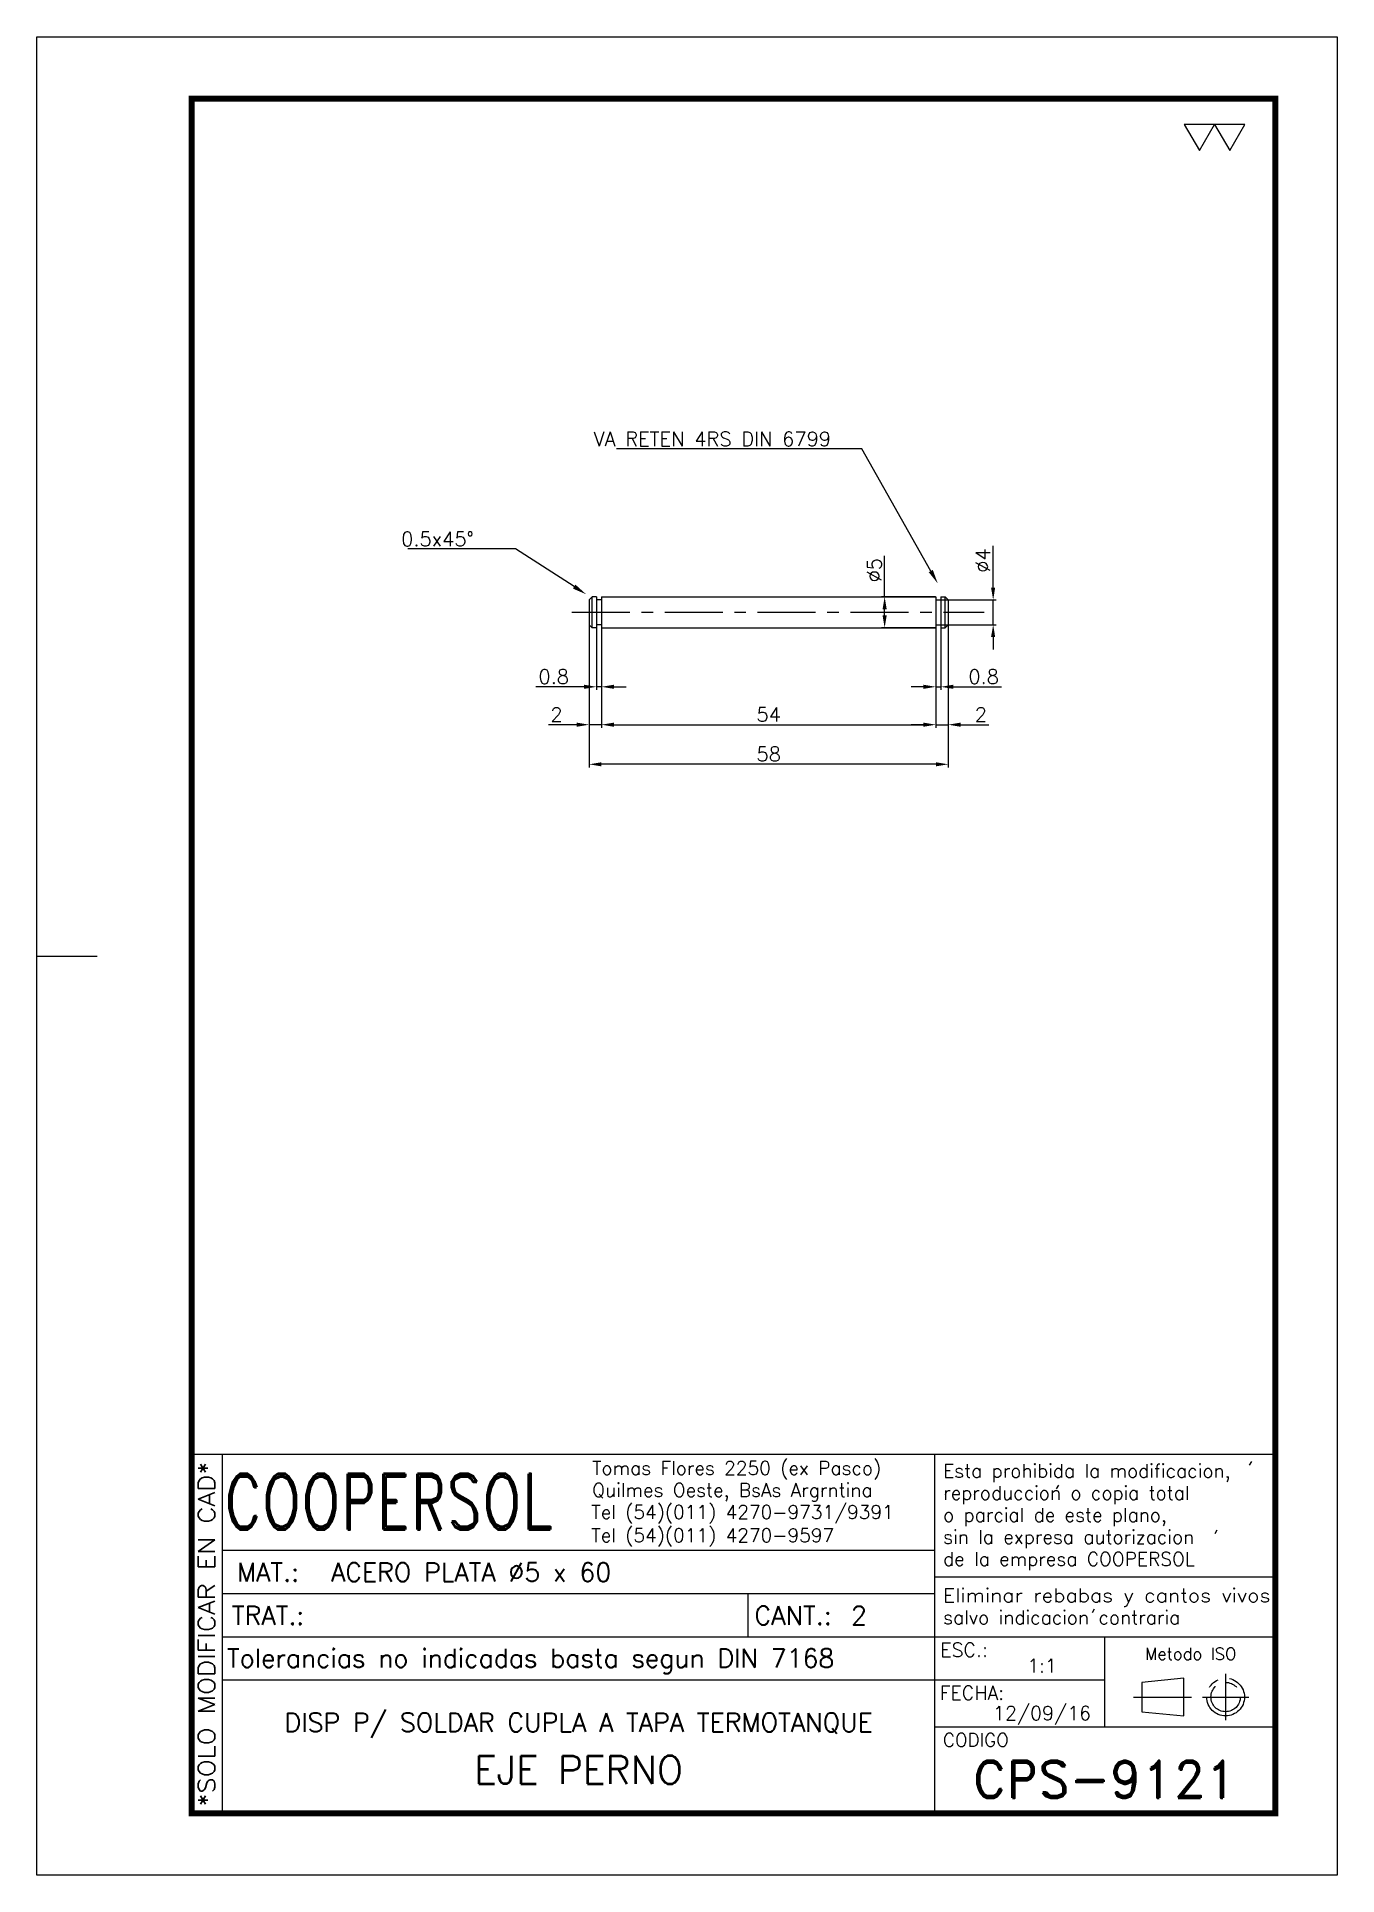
# Model space of a CAD drawing. Extents: x 0 to 210, y 0 to 297.
import ezdxf
from ezdxf import colors
from ezdxf.entities.mleader import LeaderData, LeaderLine
from ezdxf.enums import TextEntityAlignment as Align
from ezdxf.math import Vec2, Vec3

# ---------------------------------------------------------------- set-up
doc = ezdxf.new("R2010")
doc.units = 0
doc.header["$LTSCALE"] = 7.5
doc.header["$MEASUREMENT"] = 0
doc.linetypes.add('CENTER', pattern=[2, 1.25, -0.25, 0.25, -0.25])
doc.layers.get('0').update_dxf_attribs({"linetype": 'CONTINUOUS'})
doc.layers.get('DEFPOINTS').update_dxf_attribs({"linetype": 'CONTINUOUS'})
for name, color, linetype in [('1', 1, 'CENTER'), ('CL', 1, 'CENTER'), ('CO', 3, 'CONTINUOUS')]:
    doc.layers.add(name, color=color, linetype=linetype)
doc.styles.add('ROMAND', font='ROMAND')
doc.styles.add('ROMANS', font='ROMANS.SHX')
doc.dimstyles.new('1', dxfattribs={"dimtxt": 2.3, "dimasz": 2, "dimexe": 0.5, "dimexo": 0.0625, "dimgap": 0.5, "dimtad": 1, "dimdec": 4, "dimdsep": 46, "dimtxsty": 'ROMANS', "dimcen": -2, "dimclrt": 7, "dimadec": 0, "dimazin": 0, "dimtfac": 0.869565, "dimtdec": 4, "dimtmove": 0, "dimatfit": 3, "dimfxl": 1, "dimtolj": 1, "dimarcsym": 0})

# ---------------------------------------------------------------- blocks, each defined once
blk = doc.blocks.new('A4G')
blk.add_line((0, 148.5), (9.75, 148.5))
blk.add_lwpolyline([(0, 297), (210, 297), (210, 0), (0, 0)], close=True)
at = {"const_width": 1}
blk.add_lwpolyline([(25, 287), (200, 287), (200, 10), (25, 10)], close=True, dxfattribs=at)
blk = doc.blocks.new('*D2')
at = {"layer": 'CO', "color": 0, "lineweight": -2}
for p, q in [((91.19, 201.46), (91.19, 185.37)), ((145.19, 201.46), (145.19, 185.37)), ((93.19, 185.87), (143.19, 185.87))]:
    blk.add_line(p, q, dxfattribs=at)
at = {"layer": 'CO', "color": 0}
for points in [[(93.19, 186.2), (93.19, 185.53), (91.19, 185.87)], [(143.19, 186.2), (143.19, 185.53), (145.19, 185.87)]]:
    blk.add_solid(points, dxfattribs=at)
at = {"layer": 'DEFPOINTS', "color": 0}
for p in [(91.19, 201.52), (145.19, 201.52), (145.19, 185.87)]:
    blk.add_point(p, dxfattribs=at)
at = {"layer": 'CO', "color": 7, "insert": (118.19, 187.52), "char_height": 2.3, "attachment_point": 5, "style": 'ROMANS'}
blk.add_mtext('\\A1;54', dxfattribs=at)
blk = doc.blocks.new('*D3')
at = {"layer": 'CO', "color": 0, "lineweight": -2}
for p, q in [((90.39, 201.46), (90.39, 191.49)), ((91.19, 201.46), (91.19, 191.49)), ((88.39, 191.99), (80.57, 191.99)), ((91.19, 191.99), (90.39, 191.99)), ((93.19, 191.99), (95.19, 191.99))]:
    blk.add_line(p, q, dxfattribs=at)
at = {"layer": 'CO', "color": 0}
for points in [[(88.39, 192.32), (88.39, 191.66), (90.39, 191.99)], [(93.19, 192.32), (93.19, 191.66), (91.19, 191.99)]]:
    blk.add_solid(points, dxfattribs=at)
at = {"layer": 'DEFPOINTS', "color": 0}
for p in [(90.39, 201.52), (91.19, 201.52), (90.39, 191.99)]:
    blk.add_point(p, dxfattribs=at)
at = {"layer": 'CO', "color": 7, "insert": (83.48, 193.64), "char_height": 2.3, "attachment_point": 5, "style": 'ROMANS'}
blk.add_mtext('\\A1;0.8', dxfattribs=at)
blk = doc.blocks.new('*D4')
at = {"layer": 'CO', "color": 0, "lineweight": -2}
for p, q in [((145.19, 201.46), (145.19, 191.49)), ((145.99, 201.46), (145.99, 191.49)), ((143.19, 191.99), (141.19, 191.99)), ((145.19, 191.99), (145.99, 191.99)), ((147.99, 191.99), (155.81, 191.99))]:
    blk.add_line(p, q, dxfattribs=at)
at = {"layer": 'CO', "color": 0}
for points in [[(143.19, 192.32), (143.19, 191.66), (145.19, 191.99)], [(147.99, 192.32), (147.99, 191.66), (145.99, 191.99)]]:
    blk.add_solid(points, dxfattribs=at)
at = {"layer": 'DEFPOINTS', "color": 0}
for p in [(145.19, 201.52), (145.99, 201.52), (145.99, 191.99)]:
    blk.add_point(p, dxfattribs=at)
at = {"layer": 'CO', "color": 7, "insert": (152.9, 193.64), "char_height": 2.3, "attachment_point": 5, "style": 'ROMANS'}
blk.add_mtext('\\A1;0.8', dxfattribs=at)
blk = doc.blocks.new('*D5')
at = {"layer": 'CO', "color": 0, "lineweight": -2}
for p, q in [((89.19, 201.96), (89.19, 185.37)), ((91.19, 201.46), (91.19, 185.37)), ((87.19, 185.87), (82.66, 185.87)), ((91.19, 185.87), (89.19, 185.87)), ((93.19, 185.87), (95.19, 185.87))]:
    blk.add_line(p, q, dxfattribs=at)
at = {"layer": 'CO', "color": 0}
for points in [[(87.19, 186.2), (87.19, 185.53), (89.19, 185.87)], [(93.19, 186.2), (93.19, 185.53), (91.19, 185.87)]]:
    blk.add_solid(points, dxfattribs=at)
at = {"layer": 'DEFPOINTS', "color": 0}
for p in [(89.19, 202.02), (91.19, 201.52), (89.19, 185.87)]:
    blk.add_point(p, dxfattribs=at)
at = {"layer": 'CO', "color": 7, "insert": (83.93, 187.52), "char_height": 2.3, "attachment_point": 5, "style": 'ROMANS'}
blk.add_mtext('\\A1;2', dxfattribs=at)
blk = doc.blocks.new('*D6')
at = {"layer": 'CO', "color": 0, "lineweight": -2}
for p, q in [((147.19, 201.96), (147.19, 185.37)), ((145.19, 201.46), (145.19, 185.37)), ((143.19, 185.87), (141.19, 185.87)), ((145.19, 185.87), (147.19, 185.87)), ((149.19, 185.87), (153.73, 185.87))]:
    blk.add_line(p, q, dxfattribs=at)
at = {"layer": 'CO', "color": 0}
for points in [[(143.19, 186.2), (143.19, 185.53), (145.19, 185.87)], [(149.19, 186.2), (149.19, 185.53), (147.19, 185.87)]]:
    blk.add_solid(points, dxfattribs=at)
at = {"layer": 'DEFPOINTS', "color": 0}
for p in [(147.19, 202.02), (145.19, 201.52), (147.19, 185.87)]:
    blk.add_point(p, dxfattribs=at)
at = {"layer": 'CO', "color": 7, "insert": (152.46, 187.52), "char_height": 2.3, "attachment_point": 5, "style": 'ROMANS'}
blk.add_mtext('\\A1;2', dxfattribs=at)
blk = doc.blocks.new('*D7')
at = {"layer": 'CO', "color": 0, "lineweight": -2}
for p, q in [((89.19, 201.96), (89.19, 178.97)), ((147.19, 201.96), (147.19, 178.97)), ((145.19, 179.47), (91.19, 179.47))]:
    blk.add_line(p, q, dxfattribs=at)
at = {"layer": 'CO', "color": 0}
for points in [[(91.19, 179.8), (91.19, 179.14), (89.19, 179.47)], [(145.19, 179.8), (145.19, 179.14), (147.19, 179.47)]]:
    blk.add_solid(points, dxfattribs=at)
at = {"layer": 'DEFPOINTS', "color": 0}
for p in [(89.19, 202.02), (147.19, 202.02), (89.19, 179.47)]:
    blk.add_point(p, dxfattribs=at)
at = {"layer": 'CO', "color": 7, "insert": (118.19, 181.12), "char_height": 2.3, "attachment_point": 5, "style": 'ROMANS'}
blk.add_mtext('\\A1;58', dxfattribs=at)
blk = doc.blocks.new('*D8')
at = {"layer": 'CO', "color": 0, "lineweight": -2}
for p, q in [((136.92, 206.52), (136.92, 213.14)), ((145.13, 206.52), (136.42, 206.52)), ((136.92, 203.52), (136.92, 204.52)), ((145.13, 201.52), (136.42, 201.52))]:
    blk.add_line(p, q, dxfattribs=at)
at = {"layer": 'CO', "color": 0}
for points in [[(136.58, 204.52), (137.25, 204.52), (136.92, 206.52)], [(136.58, 203.52), (137.25, 203.52), (136.92, 201.52)]]:
    blk.add_solid(points, dxfattribs=at)
at = {"layer": 'DEFPOINTS', "color": 0}
for p in [(136.92, 206.52), (145.19, 206.52), (145.19, 201.52)]:
    blk.add_point(p, dxfattribs=at)
at = {"layer": 'CO', "color": 7, "insert": (135.27, 210.83), "char_height": 2.3, "attachment_point": 5, "rotation": 90, "style": 'ROMANS'}
blk.add_mtext('\\A1;%%C5', dxfattribs=at)
blk = doc.blocks.new('*D9')
at = {"layer": 'CO', "color": 0, "lineweight": -2}
for p, q in [((154.44, 208.02), (154.44, 214.75)), ((146.05, 206.02), (154.94, 206.02)), ((154.44, 202.02), (154.44, 206.02)), ((146.05, 202.02), (154.94, 202.02)), ((154.44, 200.02), (154.44, 198.02))]:
    blk.add_line(p, q, dxfattribs=at)
at = {"layer": 'CO', "color": 0}
for points in [[(154.1, 208.02), (154.77, 208.02), (154.44, 206.02)], [(154.1, 200.02), (154.77, 200.02), (154.44, 202.02)]]:
    blk.add_solid(points, dxfattribs=at)
at = {"layer": 'DEFPOINTS', "color": 0}
for p in [(145.99, 206.02), (154.44, 206.02), (145.99, 202.02)]:
    blk.add_point(p, dxfattribs=at)
at = {"layer": 'CO', "color": 7, "insert": (152.79, 212.38), "char_height": 2.3, "attachment_point": 5, "rotation": 90, "style": 'ROMANS'}
blk.add_mtext('\\A1;%%C4', dxfattribs=at)
blk = doc.blocks.new('COOPERSOLROT-02')
for p, q in [((0, 58), (175, 58)), ((0, 0), (0, 58)), ((5, 0), (5, 58)), ((120, 0), (120, 58)), ((175, 0), (175, 58)), ((5, 42.5), (120, 42.5)), ((120, 38.19), (175, 38.19)), ((5, 35.5), (120, 35.5)), ((89.89, 28.5), (89.89, 35.5)), ((5, 28.5), (175, 28.5)), ((147.5, 14), (147.5, 28.5)), ((147.5, 21.5), (5, 21.5)), ((120, 14), (175, 14)), ((0, 0), (175, 0))]:
    blk.add_line(p, q)
at = {"color": 1, "linetype": 'CENTER'}
blk.add_line((166.98, 22.51), (166.98, 15.06), dxfattribs=at)
for points in [[(152.09, 18.79), (161.93, 18.79)], [(163.26, 18.79), (170.71, 18.79)]]:
    blk.add_lwpolyline(points, dxfattribs=at)
at = {"layer": '1'}
for points in [[(170.85, 56.26), (171.21, 56.85)], [(139.66, 52.43), (140.02, 53.02)], [(165.28, 45.22), (165.64, 45.81)], [(145.46, 32.42), (145.82, 33.01)]]:
    blk.add_lwpolyline(points, dxfattribs=at)
blk.add_lwpolyline([(160.25, 18.79), (160.25, 21.83), (153.47, 21.16), (153.47, 16.41), (160.25, 15.74)], close=True, dxfattribs=at)
for radius in [3.05, 2.37]:
    blk.add_circle((166.98, 18.79), radius, dxfattribs=at)
at = {"style": 'ROMANS', "width": 0.996387}
blk.add_text('*SOLO MODIFICAR EN CAD*', height=2.7, rotation=90, dxfattribs=at).set_placement((3.77, 1.09), (3.77, 56.81), align=Align.FIT)
at = {"style": 'ROMAND', "width": 0.75}
blk.add_text('COOPERSOL', height=9, dxfattribs=at).set_placement((5.26, 45.85))
at = {"style": 'ROMANS'}
for s, p in [('MAT.:', (7.32, 37.47)), ('TRAT.:', (6.5, 30.47)), ('CANT.:', (90.89, 30.47)), ('Tolerancias no indicadas basta segun DIN 7168', (5.7, 23.56))]:
    blk.add_text(s, height=3, dxfattribs=at).set_placement(p)
for tag, height, style, p in [('CONJUNTO', 2.3, 'ROMANS', (62.5, 17.5)), ('SUBCONJUNTO', 3, 'ROMANS', (62.5, 11.5)), ('DENOMINACION', 4.5, 'ROMANS', (62.5, 4.75)), ('COD-PLA', 6, 'ROMAND', (147.5, 5.5))]:
    blk.add_attdef(tag, text='', height=height, dxfattribs=dict(style=style)).set_placement(p, align=Align.MIDDLE)
at = {"layer": '1', "style": 'ROMANS'}
for s, height, p in [('Tomas Flores 2250 (ex Pasco)', 2.2, (64.69, 54.68)), ('Esta prohibida la modificacion,', 2.2, (121.36, 54.23)), ('Quilmes Oeste, BsAs Argrntina', 2.2, (64.69, 51.12)), ('reproduccion o copia total', 2.2, (121.36, 50.67)), ('Tel (54)(011) 4270-9731/9391', 2.2, (64.55, 47.56)), ('o parcial de este plano,', 2.2, (121.36, 47.11)), ('Tel (54)(011) 4270-9597', 2.2, (64.55, 43.83)), ('sin la expresa autorizacion ', 2.2, (121.36, 43.55)), ('de la empresa COOPERSOL', 2.2, (121.36, 39.99)), ('salvo indicacion contraria', 2.2, (121.36, 30.54)), ('ESC.:', 2.25, (120.89, 25.29)), ('FECHA:', 2.25, (120.81, 18.36)), ('CODIGO', 2.16, (121.33, 10.78))]:
    blk.add_text(s, height=height, dxfattribs=at).set_placement(p)
at = {"layer": '1', "style": 'ROMANS', "width": 0.96139}
blk.add_text('Eliminar rebabas y cantos vivos', height=2.2, dxfattribs=at).set_placement((121.34, 34.1), (174.21, 34.1), align=Align.FIT)
at = {"layer": '1', "style": 'ROMANS'}
blk.add_text('Metodo ISO', height=1.948, dxfattribs=at).set_placement((161.34, 25.77), align=Align.MIDDLE)
for tag, p in [('MAT', (22.51, 37.47)), ('TRAT', (22.51, 30.47)), ('CANT', (106.49, 30.47))]:
    blk.add_attdef(tag, p, '', height=3, dxfattribs=at)
for tag, p in [('ESC', (137.33, 22.73)), ('FECHA', (137.33, 15.06))]:
    blk.add_attdef(tag, text='', height=2.25, dxfattribs=at).set_placement(p, align=Align.CENTER)

msp = doc.modelspace()

# ---------------------------------------------------------------- linework, layer by layer
for p, q in [((89.69231, 206.52261), (89.19231, 206.02261)), ((89.19231, 206.02261), (89.19231, 202.02261)), ((90.39231, 206.52261), (89.69231, 206.52261)), ((89.69231, 201.52261), (89.69231, 206.52261)), ((90.39231, 206.52261), (90.39231, 201.52261)), ((91.19231, 206.02261), (90.39231, 206.02261)), ((91.19231, 206.52261), (91.19231, 201.52261)), ((91.19231, 206.52261), (145.19231, 206.52261)), ((145.19231, 206.52261), (145.19231, 201.52261)), ((145.19231, 206.02261), (145.99231, 206.02261)), ((145.99231, 206.52261), (145.99231, 201.52261)), ((145.99231, 206.52261), (146.69231, 206.52261)), ((146.69231, 206.52261), (147.19231, 206.02261)), ((146.69231, 201.52261), (146.69231, 206.52261)), ((147.19231, 206.02261), (147.19231, 202.02261)), ((89.19231, 202.02261), (89.69231, 201.52261)), ((91.19231, 202.02261), (90.39231, 202.02261)), ((145.19231, 202.02261), (145.99231, 202.02261)), ((147.19231, 202.02261), (146.69231, 201.52261)), ((90.39231, 201.52261), (89.69231, 201.52261)), ((91.19231, 201.52261), (145.19231, 201.52261)), ((145.99231, 201.52261), (146.69231, 201.52261))]:
    msp.add_line(p, q)
at = {"layer": 'CL'}
msp.add_line((86.3986, 204.02261), (152.97373, 204.02261), dxfattribs=at)
at = {"layer": 'CO'}
for points in [[(187.74912, 278.60654), (190.19327, 282.83994), (185.30497, 282.83994)], [(192.63743, 278.60654), (195.08158, 282.83994), (190.19327, 282.83994)]]:
    msp.add_lwpolyline(points, close=True, dxfattribs=at)

# ---------------------------------------------------------------- block references
msp.add_blockref('A4G', (0, 0))
ref = msp.add_blockref('COOPERSOLROT-02', (25, 10))
ref.add_attrib('COD-PLA', 'CPS-9121', dxfattribs={"height": 6, "style": 'ROMAND'}).set_placement((172.5, 15.5), align=Align.MIDDLE)
ref.add_attrib('FECHA', '12/09/16', dxfattribs={"layer": '1', "height": 2.25, "style": 'ROMANS'}).set_placement((162.33468, 25.061), align=Align.CENTER)
ref.add_attrib('MAT', 'ACERO PLATA %%C5 x 60', (47.50529, 47.46815), dxfattribs={"layer": '1', "height": 3, "style": 'ROMANS'})
ref.add_attrib('ESC', '1:1', dxfattribs={"layer": '1', "height": 2.25, "style": 'ROMANS'}).set_placement((162.33468, 32.72855), align=Align.CENTER)
ref.add_attrib('CANT', '2', (131.49059, 40.46815), dxfattribs={"layer": '1', "height": 3, "style": 'ROMANS'})
ref.add_attrib('DENOMINACION', 'EJE PERNO', dxfattribs={"height": 4.5, "style": 'ROMANS'}).set_placement((87.5, 17.03781), align=Align.MIDDLE)
ref.add_attrib('SUBCONJUNTO', 'DISP P/ SOLDAR CUPLA A TAPA TERMOTANQUE', dxfattribs={"height": 3, "style": 'ROMANS'}).set_placement((87.5, 24.47785), align=Align.MIDDLE)

# ---------------------------------------------------------------- dimensions: what is measured, and where the dimension line sits
dim = msp.add_linear_dim(base=(154.43755, 206.02261), p1=(145.99231, 202.02261), p2=(145.99231, 206.02261), angle=90, text='%%C<>', dimstyle='1', dxfattribs=at)
dim.commit()
dim.dimension.update_dxf_attribs({"geometry": '*D9', "text_midpoint": (152.78755, 212.38452)})
dim = msp.add_linear_dim(base=(136.91608, 206.52261), p1=(145.19231, 201.52261), p2=(145.19231, 206.52261), angle=90, text='%%C<>', dimstyle='1', dxfattribs=at)
dim.commit()
dim.dimension.update_dxf_attribs({"geometry": '*D8', "text_midpoint": (136.91608, 210.82976), "dimtype": 160})
for base, p1, p2, picture, middle in [((89.19231, 185.86747), (91.19231, 201.52261), (89.19231, 202.02261), '*D5', (83.92564, 187.51747)), ((89.19231, 179.47022), (147.19231, 202.02261), (89.19231, 202.02261), '*D7', (118.19231, 181.12022)), ((147.19231, 185.86747), (145.19231, 201.52261), (147.19231, 202.02261), '*D6', (152.45897, 187.51747)), ((90.39231, 191.98932), (91.19231, 201.52261), (90.39231, 201.52261), '*D3', (83.48278, 193.63932)), ((145.19231, 185.86747), (91.19231, 201.52261), (145.19231, 201.52261), '*D2', (118.19231, 187.51747)), ((145.99231, 191.98932), (145.19231, 201.52261), (145.99231, 201.52261), '*D4', (152.90183, 193.63932))]:
    dim = msp.add_linear_dim(base=base, p1=p1, p2=p2, dimstyle='1', dxfattribs=at)
    dim.commit()
    dim.dimension.update_dxf_attribs({"geometry": picture, "text_midpoint": middle})

# ---------------------------------------------------------------- leaders
ml = msp.add_multileader_mtext('Standard', dxfattribs=at)
ml.set_content('VA RETEN 4RS DIN 6799', color=7, style='ROMANS')
ml.set_leader_properties(color=256, linetype='ByLayer', lineweight=-1)
ml.build(insert=Vec2(0, 0))
ml.multileader.update_dxf_attribs({"text_left_attachment_type": 6, "text_right_attachment_type": 5, "dogleg_length": 4, "arrow_head_size": 2.3})
ctx = ml.context
ctx.base_point, ctx.char_height, ctx.arrow_head_size, ctx.landing_gap_size, ctx.plane_origin = Vec3(83.0053, 230.42236), 2.3, 2.3, 1, Vec3(145.49365, 208.68515)
ctx.left_attachment, ctx.right_attachment, ctx.text_align_type = 6, 5, 2
notes = []
notes.append((ctx, [(0, (1, 1, 0), (133.25292, 230.42236), (-1, 0), 4, [(0, [(145.49365, 208.68515)], 0, [])])]))
ctx.mtext.insert, ctx.mtext.alignment, ctx.mtext.flow_direction = Vec3(128.25292, 233.18236), 3, 5
ml = msp.add_multileader_mtext('Standard', dxfattribs=at)
ml.set_content('0.5x45%%D', color=7, style='ROMANS')
ml.set_leader_properties(color=256, linetype='ByLayer', lineweight=-1)
ml.build(insert=Vec2(0, 0))
ml.multileader.update_dxf_attribs({"text_left_attachment_type": 6, "text_right_attachment_type": 5, "dogleg_length": 4, "arrow_head_size": 2.3})
ctx = ml.context
ctx.base_point, ctx.char_height, ctx.arrow_head_size, ctx.landing_gap_size, ctx.plane_origin = Vec3(57.63948, 214.25279), 2.3, 2.3, 1, Vec3(88.71614, 206.93065)
ctx.left_attachment, ctx.right_attachment, ctx.text_align_type = 6, 5, 2
notes.append((ctx, [(0, (1, 1, 0), (75.57758, 214.25279), (-1, 0), 4, [(0, [(88.71614, 206.93065), (77.32564, 214.25279)], 0, [])])]))
ctx.mtext.insert, ctx.mtext.alignment, ctx.mtext.flow_direction = Vec3(70.57758, 217.01279), 3, 5
for ctx, leaders in notes:
    for number, flags, end, landing, length, lines in leaders:
        leader = LeaderData()
        leader.index, (leader.has_last_leader_line, leader.has_dogleg_vector, leader.attachment_direction) = number, flags
        leader.last_leader_point, leader.dogleg_vector, leader.dogleg_length = Vec3(end), Vec3(landing), length
        for number, points, colour, breaks in lines:
            line = LeaderLine()
            line.index, line.vertices, line.color, line.breaks = number, Vec3.list(points), colors.encode_raw_color(colour), breaks
            leader.lines.append(line)
        ctx.leaders.append(leader)

doc.saveas('drawing.dxf')
